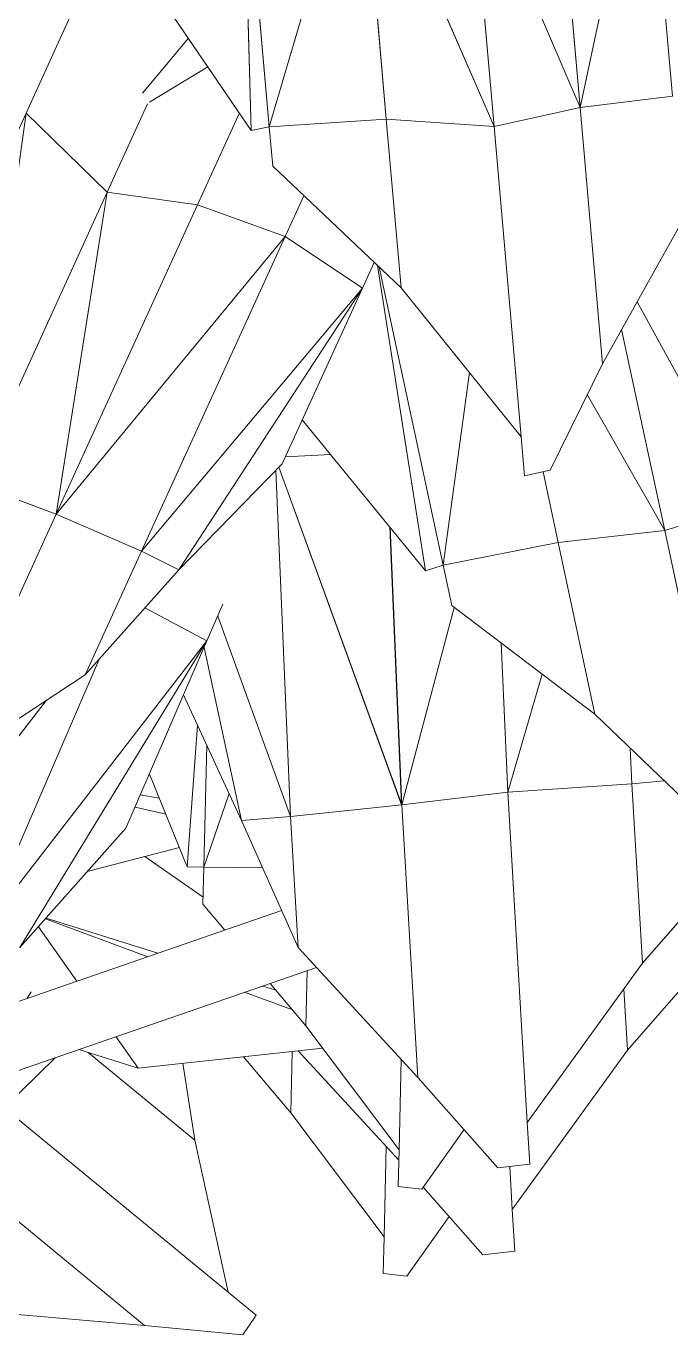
# Model space of a CAD drawing. Header units: inches. Extents: x 1 to 4284, y -575 to 745.
# Drawn here: x 2987.32 to 2992.27, y 317.69 to 327.72 of the extents above; entities that cross this region are included whole.
import ezdxf

# ---------------------------------------------------------------- set-up
doc = ezdxf.new("R2010")
doc.units = ezdxf.units.IN
doc.header["$MEASUREMENT"] = 0
doc.layers.add('I-WALL', color=2, linetype='Continuous', lineweight=13)
doc.layers.add('Plant-hosta', color=7, linetype='Continuous', lineweight=9)

# ---------------------------------------------------------------- blocks, each defined once
blk = doc.blocks.new('Untitled_dwg-V13-New Construction - Tel_Data_Elec Plan')
at = {"layer": 'Plant-hosta'}
for p, q in [((-4.584, 11.877), (-4.838, 11.233)), ((-4.584, 11.877), (-4.345, 11.933)), ((-4.345, 11.933), (-4.254, 11.627)), ((-5.189, 11.83), (-5.352, 11.749)), ((-5.25, 11.488), (-5.352, 11.749)), ((-5.189, 11.83), (-4.728, 11.512)), ((-4.254, 11.627), (-3.005, 10.782)), ((-4.159, 11.31), (-4.254, 11.627)), ((-3.005, 10.782), (-4.254, 11.627)), ((-5.25, 11.488), (-5.596, 10.349)), ((-5.596, 10.349), (-5.25, 11.488)), ((-4.997, 10.843), (-5.25, 11.488)), ((-4.942, 10.973), (-5.381, 9.922)), ((-4.942, 10.973), (-5.381, 9.922)), ((-2.063, 10.262), (-3.005, 10.782)), ((-2.87, 10.33), (-3.005, 10.782)), ((-5.596, 10.349), (-5.791, 9.821)), ((-5.596, 10.349), (-5.791, 9.821)), ((-5.596, 10.349), (-5.425, 9.911)), ((-5.425, 9.911), (-5.596, 10.349)), ((-7.152, 8.795), (-7.198, 8.832)), ((-7.152, 8.795), (-7.198, 8.832))]:
    blk.add_line(p, q, dxfattribs=at)
at = {"layer": 'Plant-hosta', "flags": 128}
for points in [[(-4.159, 11.31), (-4.254, 11.627), (-4.345, 11.933), (-4.584, 11.877), (-4.838, 11.233)], [(-4.997, 10.843), (-5.25, 11.488), (-5.352, 11.749), (-5.189, 11.83), (-4.728, 11.512)], [(-2.87, 10.33), (-3.005, 10.782), (-2.063, 10.262)]]:
    blk.add_lwpolyline(points, dxfattribs=at)
blk = doc.blocks.new('Untitled_dwg-V37-New Construction - Tel_Data_Elec Plan')
at = {"layer": 'Plant-hosta'}
for p, q in [((-4.584, 11.877), (-4.924, 11.017)), ((-4.584, 11.877), (-4.345, 11.933)), ((-4.345, 11.933), (-4.254, 11.627)), ((-5.189, 11.83), (-5.352, 11.749)), ((-5.25, 11.488), (-5.352, 11.749)), ((-5.189, 11.83), (-4.728, 11.512)), ((-4.254, 11.627), (-3.005, 10.782)), ((-3.529, 9.197), (-4.254, 11.627)), ((-3.005, 10.782), (-4.254, 11.627)), ((-5.25, 11.488), (-5.596, 10.349)), ((-5.596, 10.349), (-5.25, 11.488)), ((-4.997, 10.843), (-5.25, 11.488)), ((-4.924, 11.017), (-5.446, 9.766)), ((-4.924, 11.017), (-5.446, 9.766)), ((-4.325, 9.01), (-4.924, 11.017)), ((-2.063, 10.262), (-3.005, 10.782)), ((-2.611, 9.461), (-3.005, 10.782)), ((-5.596, 10.349), (-5.743, 9.951)), ((-5.596, 10.349), (-5.743, 9.951)), ((-5.596, 10.349), (-5.442, 9.956)), ((-5.442, 9.956), (-5.596, 10.349)), ((-2.051, 10.175), (-2.695, 8.862)), ((-2.695, 8.862), (-2.051, 10.175)), ((-1.71, 7.722), (-2.051, 10.175)), ((-5.446, 9.766), (-5.523, 8.702)), ((-5.158, 8.8), (-5.446, 9.766)), ((-5.929, 9.448), (-6.02, 9.203)), ((-5.929, 9.448), (-6.02, 9.203)), ((-3.529, 9.197), (-2.611, 9.461)), ((-2.611, 9.461), (-3.529, 9.197)), ((-2.611, 9.461), (-2.37, 9.524)), ((-2.529, 9.2), (-2.611, 9.461)), ((-2.529, 9.2), (-2.611, 9.461)), ((-5.916, 8.939), (-6.02, 9.203)), ((-3.529, 9.197), (-4.325, 9.01)), ((-4.325, 9.01), (-3.529, 9.197)), ((-2.97, 8.436), (-3.529, 9.197)), ((-3.529, 9.197), (-3.184, 8.105)), ((-3.184, 8.105), (-3.529, 9.197)), ((-3.529, 9.197), (-2.97, 8.436)), ((-7.453, 9.035), (-6.375, 8.453)), ((-5.3, 7.316), (-7.453, 9.035)), ((-7.453, 9.035), (-6.375, 8.453)), ((-5.916, 8.939), (-5.494, 9.097)), ((-5.916, 8.939), (-6.035, 8.894)), ((-5.916, 8.939), (-6.035, 8.894)), ((-5.541, 8.475), (-5.916, 8.939)), ((-5.575, 8.068), (-5.916, 8.939)), ((-5.916, 8.939), (-5.541, 8.475)), ((-5.575, 8.068), (-5.916, 8.939)), ((-4.325, 9.01), (-5.158, 8.8)), ((-4.325, 9.01), (-4.327, 6.255)), ((-4.327, 6.255), (-4.327, 9.009)), ((-4.327, 9.009), (-3.683, 6.978)), ((-3.429, 7.725), (-4.325, 9.01)), ((-4.325, 9.01), (-3.682, 6.978)), ((-3.429, 7.725), (-4.325, 9.01)), ((-6.064, 8.125), (-6.035, 8.894)), ((-5.589, 7.901), (-6.035, 8.894)), ((-2.695, 8.862), (-3.443, 7.705)), ((-2.695, 8.862), (-3.443, 7.705)), ((-2.695, 8.862), (-2.51, 7.529)), ((-6.121, 7.162), (-7.695, 8.827)), ((-5.3, 7.316), (-7.695, 8.827)), ((-6.121, 7.162), (-7.695, 8.827)), ((-7.695, 8.827), (-5.3, 7.316)), ((-5.158, 8.8), (-5.523, 8.702)), ((-5.523, 8.702), (-5.158, 8.8)), ((-4.357, 6.269), (-5.158, 8.8)), ((-5.157, 7.166), (-5.158, 8.8)), ((-4.357, 6.269), (-5.158, 8.8)), ((-5.523, 8.702), (-5.61, 7.644)), ((-5.338, 7.356), (-5.523, 8.702)), ((-5.338, 7.356), (-5.523, 8.702)), ((-5.3, 7.316), (-6.375, 8.453)), ((-6.375, 8.453), (-5.3, 7.316)), ((-8.202, 8.324), (-6.613, 7.323)), ((-1.71, 7.722), (-1.039, 7.759)), ((-1.71, 7.722), (-1.039, 7.759)), ((-1.31, 6.003), (-1.039, 7.759)), ((-1.31, 6.003), (-1.039, 7.759)), ((-3.399, 7.392), (-3.443, 7.705)), ((-3.443, 7.705), (-3.399, 7.392)), ((-1.71, 7.722), (-2.51, 7.529)), ((-1.912, 6.541), (-1.71, 7.722)), ((-1.71, 7.722), (-1.912, 6.541)), ((-1.494, 6.162), (-1.71, 7.722)), ((-1.494, 6.162), (-1.71, 7.722)), ((-7.574, 7.551), (-6.267, 7.241)), ((-7.574, 7.551), (-6.055, 6.008)), ((-7.574, 7.551), (-6.267, 7.241)), ((-3.399, 7.392), (-2.51, 7.529)), ((-2.434, 6.981), (-2.51, 7.529)), ((-2.51, 7.529), (-2.434, 6.981)), ((-4.033, 5.974), (-3.54, 7.385)), ((-3.399, 7.392), (-3.54, 7.385)), ((-3.399, 7.392), (-3.54, 7.385)), ((-3.086, 5.061), (-3.54, 7.385)), ((-2.704, 6.073), (-3.399, 7.392)), ((-3.078, 5.077), (-3.399, 7.392)), ((-2.704, 6.073), (-3.399, 7.392)), ((-3.078, 5.077), (-3.399, 7.392)), ((-5.318, 6.731), (-6.267, 7.241)), ((-6.267, 7.241), (-5.536, 6.498)), ((-5.66, 6.915), (-5.3, 7.316)), ((-5.3, 7.316), (-5.09, 7.095)), ((-2.377, 6.988), (-2.577, 6.962)), ((-2.499, 6.671), (-2.577, 6.962)), ((-2.377, 6.988), (-1.723, 6.359)), ((-5.318, 6.731), (-5.536, 6.498)), ((-5.318, 6.731), (-4.294, 6.239)), ((-3.254, 5.183), (-5.318, 6.731)), ((-5.318, 6.731), (-4.294, 6.239)), ((-2.499, 6.671), (-2.975, 5.283)), ((-2.975, 5.283), (-2.499, 6.671)), ((-1.881, 4.364), (-2.499, 6.671)), ((-6.055, 6.008), (-5.536, 6.498)), ((-6.055, 6.008), (-5.536, 6.498)), ((-3.675, 4.609), (-5.536, 6.498)), ((-3.254, 5.183), (-5.536, 6.498)), ((-5.536, 6.498), (-3.254, 5.183)), ((-1.723, 6.359), (-0.762, 5.531)), ((-1.723, 6.359), (-1.212, 4.454)), ((-1.212, 4.454), (-1.723, 6.359)), ((-1.723, 6.359), (-0.762, 5.531)), ((-3.254, 5.183), (-4.294, 6.239)), ((-3.919, 6.3), (-4.253, 6.197)), ((-4.253, 6.197), (-3.919, 6.3)), ((-6.566, 5.573), (-6.055, 6.008)), ((-4.842, 3.822), (-6.055, 6.008)), ((-6.055, 6.008), (-3.675, 4.609)), ((-6.055, 6.008), (-4.225, 4.15)), ((-3.675, 4.609), (-6.055, 6.008)), ((-6.055, 6.008), (-4.225, 4.15)), ((-4.842, 3.822), (-6.566, 5.573)), ((-2.975, 5.283), (-3.581, 4.07)), ((-2.975, 5.283), (-3.581, 4.07)), ((-2.975, 5.283), (-2.639, 4.029)), ((-3.675, 4.609), (-3.254, 5.183)), ((-3.102, 5.029), (-3.254, 5.183)), ((-3.102, 5.029), (-3.254, 5.183)), ((-3.675, 4.609), (-4.225, 4.15)), ((-3.675, 4.609), (-3.434, 4.365)), ((-3.675, 4.609), (-3.434, 4.365)), ((-1.212, 4.454), (-0.516, 4.614)), ((-1.212, 4.454), (-0.516, 4.614)), ((0.077, 2.4), (-0.516, 4.614)), ((-1.881, 4.364), (-1.212, 4.454)), ((-1.881, 4.364), (-1.212, 4.454)), ((-1.331, 2.312), (-1.212, 4.454)), ((-1.212, 4.454), (-0.629, 2.277)), ((-1.212, 4.454), (0.077, 2.4)), ((-1.881, 4.364), (-2.639, 4.029)), ((-2.04, 1.794), (-1.881, 4.364)), ((-1.331, 2.312), (-1.881, 4.364)), ((-4.842, 3.822), (-4.225, 4.15)), ((-3.682, 3.599), (-4.225, 4.15)), ((-3.503, 3.776), (-3.581, 4.07)), ((-3.503, 3.776), (-2.639, 4.029)), ((-2.04, 1.794), (-2.639, 4.029)), ((-5.22, 3.04), (-4.842, 3.822)), ((-4.842, 3.822), (-4.32, 3.293)), ((-4.32, 3.293), (-4.842, 3.822)), ((-4.019, 2.281), (-3.643, 3.755)), ((-3.503, 3.776), (-3.643, 3.755)), ((-3.503, 3.776), (-3.643, 3.755)), ((-2.896, 1.511), (-3.643, 3.755)), ((-2.04, 1.794), (-3.503, 3.776)), ((-2.896, 1.511), (-3.503, 3.776)), ((-3.788, 3.185), (-4.301, 3.285)), ((-4.301, 3.285), (-3.788, 3.185)), ((-4.329, 3.201), (-3.854, 2.927)), ((-3.854, 2.927), (-4.329, 3.201)), ((-5.22, 3.04), (-4.412, 2.219)), ((-5.22, 3.04), (-4.412, 2.219))]:
    blk.add_line(p, q, dxfattribs=at)
at = {"layer": 'Plant-hosta', "flags": 128}
for points in [[(-3.529, 9.197), (-4.254, 11.627), (-4.345, 11.933), (-4.584, 11.877), (-4.924, 11.017), (-4.325, 9.01)], [(-4.997, 10.843), (-5.25, 11.488), (-5.352, 11.749), (-5.189, 11.83), (-4.728, 11.512)], [(-2.37, 9.524), (-2.611, 9.461), (-3.005, 10.782), (-2.063, 10.262)], [(-1.039, 7.759), (-1.32, 9.785), (-1.892, 10.495), (-2.093, 10.484), (-2.051, 10.175), (-1.71, 7.722), (-2.51, 7.529)], [(-5.158, 8.8), (-5.446, 9.766), (-5.523, 8.702), (-5.61, 7.644)], [(-6.02, 9.203), (-5.916, 8.939), (-5.494, 9.097)], [(-5.3, 7.316), (-7.453, 9.035), (-7.695, 8.827)], [(-4.325, 9.01), (-5.158, 8.8), (-5.158, 7.167)], [(-6.064, 8.125), (-6.035, 8.894), (-5.589, 7.901)], [(-3.399, 7.392), (-2.51, 7.529), (-2.695, 8.862)], [(-6.613, 7.323), (-8.202, 8.324), (-7.441, 7.519)], [(-6.566, 5.573), (-6.055, 6.008), (-7.574, 7.551), (-8.484, 7.806), (-8.637, 7.676), (-8.406, 7.441), (-6.566, 5.573), (-7.099, 4.947), (-5.22, 3.04)], [(-4.033, 5.974), (-3.54, 7.385), (-3.086, 5.061)], [(-4.294, 6.239), (-3.254, 5.183), (-5.318, 6.731), (-5.536, 6.498), (-6.267, 7.241), (-5.318, 6.731)], [(-5.09, 7.095), (-5.3, 7.316), (-5.66, 6.915)], [(-1.723, 6.359), (-2.377, 6.988), (-2.577, 6.962), (-2.499, 6.671), (-1.881, 4.364), (-2.639, 4.029)], [(-3.254, 5.183), (-3.675, 4.609), (-5.536, 6.498)], [(-4.225, 4.15), (-4.842, 3.822), (-6.055, 6.008)], [(-5.22, 3.04), (-6.566, 5.573), (-4.842, 3.822), (-5.22, 3.04)], [(-3.581, 4.07), (-3.503, 3.776), (-2.639, 4.029), (-2.975, 5.283)], [(-3.682, 3.599), (-4.225, 4.15), (-3.675, 4.609)], [(0.443, 1.036), (0.835, 2.286), (0.724, 2.7), (0.077, 2.4), (-0.516, 4.614)], [(0.077, 2.4), (-1.212, 4.454), (-0.629, 2.277), (-1.331, 2.312), (-1.212, 4.454)], [(-2.639, 4.029), (-2.04, 1.794), (-1.881, 4.364), (-1.331, 2.312), (-2.04, 1.794), (-3.503, 3.776)], [(-4.019, 2.281), (-3.643, 3.755), (-2.896, 1.511), (-3.503, 3.776)]]:
    blk.add_lwpolyline(points, dxfattribs=at)
blk = doc.blocks.new('Untitled_dwg-V40-New Construction - Tel_Data_Elec Plan')
at = {"layer": 'Plant-hosta'}
for p, q in [((5.664, 10.566), (6.348, 10.892)), ((6.348, 10.892), (6.496, 10.786)), ((6.353, 10.545), (6.496, 10.786)), ((5.664, 10.566), (4.633, 10.088)), ((5.664, 10.566), (4.633, 10.088)), ((5.664, 10.566), (4.729, 8.985)), ((4.729, 8.985), (5.664, 10.566)), ((5.221, 8.631), (6.353, 10.545)), ((6.353, 10.545), (6.513, 9.364)), ((6.513, 9.364), (5.974, 8.452)), ((6.513, 9.364), (6.628, 8.779)), ((6.293, 8.697), (7.675, 9.037)), ((6.293, 8.697), (7.675, 9.037)), ((5.221, 8.631), (5.725, 8.403)), ((5.913, 8.406), (6.293, 8.697)), ((6.215, 8.411), (6.293, 8.697)), ((7.259, 8.429), (7.557, 8.681)), ((7.557, 8.681), (7.259, 8.429)), ((7.405, 8.432), (7.489, 8.495)), ((7.405, 8.432), (7.489, 8.495)), ((5.943, 7.416), (6.078, 7.909)), ((6.078, 7.909), (5.943, 7.416)), ((6.015, 7.377), (6.655, 7.919)), ((6.655, 7.919), (6.015, 7.377)), ((6.021, 7.374), (6.736, 7.92)), ((6.021, 7.374), (6.736, 7.92)), ((6.896, 7.189), (7.209, 7.635)), ((6.896, 7.189), (7.209, 7.635)), ((6.451, 7.146), (7.168, 7.215)), ((6.451, 7.146), (7.168, 7.215)), ((6.954, 6.808), (7.157, 6.939)), ((7.157, 6.939), (6.954, 6.808)), ((7.024, 6.734), (7.152, 6.808)), ((7.024, 6.734), (7.152, 6.808))]:
    blk.add_line(p, q, dxfattribs=at)
at = {"layer": 'Plant-hosta', "flags": 128}
for points in [[(5.664, 10.566), (6.348, 10.892), (6.496, 10.786), (6.353, 10.545)], [(6.513, 9.364), (6.353, 10.545), (5.221, 8.631)], [(6.628, 8.779), (6.513, 9.364), (5.974, 8.452)], [(5.725, 8.403), (5.221, 8.631), (5.08, 8.391)], [(5.913, 8.406), (6.293, 8.697), (6.215, 8.411)]]:
    blk.add_lwpolyline(points, dxfattribs=at)

msp = doc.modelspace()

# ---------------------------------------------------------------- linework, layer by layer
at = {"layer": 'I-WALL', "color": 250, "lineweight": 20}
for p, q in [((2989.28, 320.944), (2986.76, 320.076)), ((2985.227, 319.019), (2989.548, 320.507))]:
    msp.add_line(p, q, dxfattribs=at)

# ---------------------------------------------------------------- block references
at = {"layer": 'Plant-hosta', "extrusion": (0, 0, -1), "zscale": -0.9999999999999999, "rotation": 160.0000000000005}
for name, p in [('Untitled_dwg-V37-New Construction - Tel_Data_Elec Plan', (-2991.185, 331.7)), ('Untitled_dwg-V13-New Construction - Tel_Data_Elec Plan', (-2991.07, 331.033)), ('Untitled_dwg-V40-New Construction - Tel_Data_Elec Plan', (-2979.292, 325.756))]:
    msp.add_blockref(name, p, dxfattribs=at)

doc.saveas('drawing.dxf')
